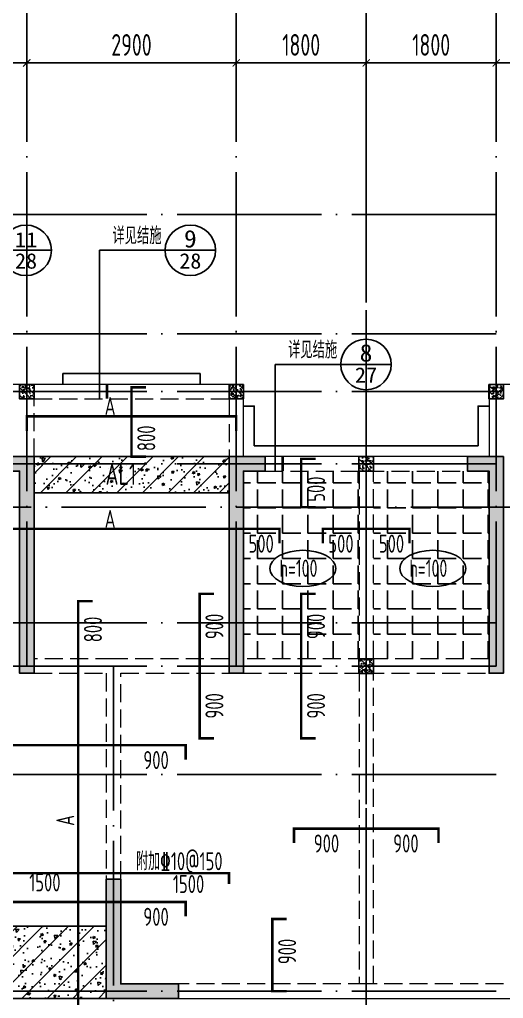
# Model space of a CAD drawing. Extents: x -1058961 to 23600, y -449123 to 2751847.
# Drawn here: x -311206 to -304506, y -187075 to -173524 of the extents above; entities that cross this region are included whole.
import ezdxf
from ezdxf.enums import TextEntityAlignment as Align

# ---------------------------------------------------------------- set-up
doc = ezdxf.new("R2010")
doc.units = 0
doc.header["$LTSCALE"] = 1000
for name, pattern in [('CENTER', [8, 5, -1, 1, -1]), ('DASH', [0.35, 0.25, -0.1]), ('DOTE', [2.42, 2, -0.2, 0.02, -0.2])]:
    doc.linetypes.add(name, pattern=pattern)
doc.layers.get('0').update_dxf_attribs({"linetype": 'CONTINUOUS'})
doc.layers.get('DEFPOINTS').update_dxf_attribs({"linetype": 'CONTINUOUS'})
for name, color, linetype in [('A-AXIS', 1, 'CONTINUOUS'), ('A-DOTE', 10, 'DOTE'), ('BEAM', 4, 'DASH'), ('DIM_IDEN', 67, 'CONTINUOUS'), ('PUB_TEXT', 2, 'CONTINUOUS'), ('ROOF', 183, 'CONTINUOUS'), ('S-B板填充', 251, 'CONTINUOUS'), ('S-B板标注', 3, 'CONTINUOUS'), ('S-B板配筋', 6, 'CONTINUOUS'), ('S-B板配筋号', 7, 'CONTINUOUS'), ('S-L主梁线', 4, 'DASH'), ('S-Q墙填充', 252, 'CONTINUOUS'), ('S-Q墙实线', 6, 'CONTINUOUS'), ('S-Y一般标注', 3, 'CONTINUOUS'), ('S-构造柱', 212, 'CONTINUOUS'), ('TEXT', 2, 'CONTINUOUS'), ('THIN', 7, 'CONTINUOUS'), ('看线', 251, 'CONTINUOUS')]:
    doc.layers.add(name, color=color, linetype=linetype)
doc.layers.add('配箍校核', color=34, linetype='CONTINUOUS', plot=False)
doc.styles.add('_TCH_AXIS', font='COMPLEX', dxfattribs={"bigfont": 'GBCBIG'})
doc.styles.add('_TCH_LABEL', font='simhei.ttf')
doc.styles.add('TSSD_DIMENSION', font='Tssdeng.shx', dxfattribs={"width": 0.7, "bigfont": 'tssdchn.shx'})
doc.styles.add('TSSD_REIN', font='tssdeng.shx', dxfattribs={"width": 0.7, "height": 300, "bigfont": 'tssdchn.shx'})
doc.dimstyles.new('TSSD_100_100', dxfattribs={"dimtxt": 300, "dimasz": 100, "dimexe": 100, "dimexo": 250, "dimgap": 100, "dimtad": 1, "dimdec": 0, "dimzin": 0, "dimdsep": 46, "dimtxsty": 'TSSD_DIMENSION', "dimblk": 'ARCHTICK', "dimcen": 0, "dimdle": 100, "dimclrt": 7, "dimadec": 0, "dimazin": 0, "dimtfac": 1, "dimtdec": 0, "dimtix": 1, "dimtmove": 2, "dimatfit": 3, "dimldrblk": 'ARCHTICK', "dimfxl": 0, "dimtolj": 1, "dimtzin": 0, "dimarcsym": 0})

# ---------------------------------------------------------------- blocks, each defined once
blk = doc.blocks.new('_ArchTick')
at = {"color": 0, "linetype": 'ByBlock', "const_width": 0.15}
blk.add_lwpolyline([(-0.5, -0.5), (0.5, 0.5)], dxfattribs=at)
blk = doc.blocks.new('*D1070')
at = {"layer": 'DEFPOINTS', "color": 0}
for p in [(24900, 19250), (23100, 18250), (24900, 18250)]:
    blk.add_point(p, dxfattribs=at)
at = {"layer": 'S-Y一般标注', "color": 0, "lineweight": -2}
for p, q in [((23000, 19250), (25000, 19250)), ((23100, 18500), (23100, 19350)), ((24900, 18500), (24900, 19350))]:
    blk.add_line(p, q, dxfattribs=at)
at = {"layer": 'S-Y一般标注', "color": 0, "lineweight": -2, "xscale": 100, "yscale": 100, "zscale": 100, "rotation": 180}
blk.add_blockref('_ArchTick', (23100, 19250), dxfattribs=at)
at = {"layer": 'S-Y一般标注', "color": 0, "lineweight": -2, "xscale": 100, "yscale": 100, "zscale": 100}
blk.add_blockref('_ArchTick', (24900, 19250), dxfattribs=at)
at = {"layer": 'S-Y一般标注', "color": 7, "insert": (24000, 19500), "char_height": 300, "attachment_point": 5, "style": 'TSSD_DIMENSION'}
blk.add_mtext('\\A1;1800', dxfattribs=at)
blk = doc.blocks.new('*D1071')
at = {"layer": 'DEFPOINTS', "color": 0}
for p in [(27800, 19250), (24900, 18250), (27800, 18250)]:
    blk.add_point(p, dxfattribs=at)
at = {"layer": 'S-Y一般标注', "color": 0, "lineweight": -2}
for p, q in [((24800, 19250), (27900, 19250)), ((24900, 18500), (24900, 19350)), ((27800, 18500), (27800, 19350))]:
    blk.add_line(p, q, dxfattribs=at)
at = {"layer": 'S-Y一般标注', "color": 0, "lineweight": -2, "xscale": 100, "yscale": 100, "zscale": 100, "rotation": 180}
blk.add_blockref('_ArchTick', (24900, 19250), dxfattribs=at)
at = {"layer": 'S-Y一般标注', "color": 0, "lineweight": -2, "xscale": 100, "yscale": 100, "zscale": 100}
blk.add_blockref('_ArchTick', (27800, 19250), dxfattribs=at)
at = {"layer": 'S-Y一般标注', "color": 7, "insert": (26350, 19500), "char_height": 300, "attachment_point": 5, "style": 'TSSD_DIMENSION'}
blk.add_mtext('\\A1;2900', dxfattribs=at)
blk = doc.blocks.new('*D1072')
at = {"layer": 'DEFPOINTS', "color": 0}
for p in [(29600, 19250), (27800, 18250), (29600, 18250)]:
    blk.add_point(p, dxfattribs=at)
at = {"layer": 'S-Y一般标注', "color": 0, "lineweight": -2}
for p, q in [((27700, 19250), (29700, 19250)), ((27800, 18500), (27800, 19350)), ((29600, 18500), (29600, 19350))]:
    blk.add_line(p, q, dxfattribs=at)
at = {"layer": 'S-Y一般标注', "color": 0, "lineweight": -2, "xscale": 100, "yscale": 100, "zscale": 100, "rotation": 180}
blk.add_blockref('_ArchTick', (27800, 19250), dxfattribs=at)
at = {"layer": 'S-Y一般标注', "color": 0, "lineweight": -2, "xscale": 100, "yscale": 100, "zscale": 100}
blk.add_blockref('_ArchTick', (29600, 19250), dxfattribs=at)
at = {"layer": 'S-Y一般标注', "color": 7, "insert": (28700, 19500), "char_height": 300, "attachment_point": 5, "style": 'TSSD_DIMENSION'}
blk.add_mtext('\\A1;1800', dxfattribs=at)
blk = doc.blocks.new('*D1073')
at = {"layer": 'DEFPOINTS', "color": 0}
for p in [(31400, 19250), (29600, 18250), (31400, 18250)]:
    blk.add_point(p, dxfattribs=at)
at = {"layer": 'S-Y一般标注', "color": 0, "lineweight": -2}
for p, q in [((29500, 19250), (31500, 19250)), ((29600, 18500), (29600, 19350)), ((31400, 18500), (31400, 19350))]:
    blk.add_line(p, q, dxfattribs=at)
at = {"layer": 'S-Y一般标注', "color": 0, "lineweight": -2, "xscale": 100, "yscale": 100, "zscale": 100, "rotation": 180}
blk.add_blockref('_ArchTick', (29600, 19250), dxfattribs=at)
at = {"layer": 'S-Y一般标注', "color": 0, "lineweight": -2, "xscale": 100, "yscale": 100, "zscale": 100}
blk.add_blockref('_ArchTick', (31400, 19250), dxfattribs=at)
at = {"layer": 'S-Y一般标注', "color": 7, "insert": (30500, 19500), "char_height": 300, "attachment_point": 5, "style": 'TSSD_DIMENSION'}
blk.add_mtext('\\A1;1800', dxfattribs=at)
blk = doc.blocks.new('*D1074')
at = {"layer": 'DEFPOINTS', "color": 0}
for p in [(34300, 19250), (31400, 18250), (34300, 18250)]:
    blk.add_point(p, dxfattribs=at)
at = {"layer": 'S-Y一般标注', "color": 0, "lineweight": -2}
for p, q in [((31300, 19250), (34400, 19250)), ((31400, 18500), (31400, 19350)), ((34300, 18500), (34300, 19350))]:
    blk.add_line(p, q, dxfattribs=at)
at = {"layer": 'S-Y一般标注', "color": 0, "lineweight": -2, "xscale": 100, "yscale": 100, "zscale": 100, "rotation": 180}
blk.add_blockref('_ArchTick', (31400, 19250), dxfattribs=at)
at = {"layer": 'S-Y一般标注', "color": 0, "lineweight": -2, "xscale": 100, "yscale": 100, "zscale": 100}
blk.add_blockref('_ArchTick', (34300, 19250), dxfattribs=at)
at = {"layer": 'S-Y一般标注', "color": 7, "insert": (32850, 19500), "char_height": 300, "attachment_point": 5, "style": 'TSSD_DIMENSION'}
blk.add_mtext('\\A1;2900', dxfattribs=at)
blk = doc.blocks.new('20210729.03504727')
at = {"layer": '看线', "color": 202, "ltscale": 0.5}
for points in [[(22200, 10800), (22200, 10950), (20300, 10950), (20300, 10800)], [(22800, 10500), (22950, 10500), (22950, 9950), (24500, 9950)], [(26200, 10500), (26050, 10500), (26050, 9950), (24500, 9950)]]:
    blk.add_lwpolyline(points, dxfattribs=at)
blk = doc.blocks.new('20210807.15312446')
at = {"layer": 'S-Q墙填充'}
h = blk.add_hatch(color=252, dxfattribs=at)
h.dxf.hatch_style = 1
h.paths.add_polyline_path([(81416, 66140), (80866, 66140), (80866, 65940), (81216, 65940), (81216, 63140), (81416, 63140)])
h = blk.add_hatch(color=252, dxfattribs=at)
h.dxf.hatch_style = 1
h.paths.add_polyline_path([(84116, 66140), (84116, 63140), (84316, 63140), (84316, 65940), (84616, 65940), (84616, 66140)])
h = blk.add_hatch(color=252, dxfattribs=at)
h.dxf.hatch_style = 1
h.paths.add_polyline_path([(87916, 66140), (87416, 66140), (87416, 65940), (87716, 65940), (87716, 63140), (87916, 63140)])
h = blk.add_hatch(color=252, dxfattribs=at)
h.dxf.hatch_style = 1
h.paths.add_polyline_path([(82416, 58640), (83316, 58640), (83416, 58640), (83416, 58840), (83316, 58840), (82616, 58840), (82616, 60290), (82416, 60290)])
at = {"layer": 'S-L主梁线', "linetype": 'ByBlock', "lineweight": 18}
for p, q in [((81316, 67140), (79516, 67140)), ((84316, 67140), (81316, 67140)), ((84316, 66140), (84316, 67140)), ((87716, 67140), (87716, 66140)), ((90716, 67140), (87716, 67140)), ((86016, 66140), (84616, 66140)), ((87416, 66140), (86016, 66140)), ((83416, 58640), (86016, 58640)), ((86016, 58640), (88616, 58640))]:
    blk.add_line(p, q, dxfattribs=at)
at = {"layer": 'S-L主梁线', "linetype": 'DASH', "lineweight": 18}
for p, q in [((81416, 66940), (84116, 66940)), ((81416, 66140), (81416, 66940)), ((84116, 66940), (84116, 66140)), ((84616, 65940), (86016, 65940)), ((85916, 65940), (85916, 63340)), ((86016, 65940), (87416, 65940)), ((86116, 63340), (86116, 65940)), ((82516, 63340), (81416, 63340)), ((84116, 63340), (82516, 63340)), ((86016, 63340), (84316, 63340)), ((87716, 63340), (86016, 63340)), ((81416, 63140), (82416, 63140)), ((82416, 63140), (82416, 60290)), ((82616, 63140), (84116, 63140)), ((82616, 60290), (82616, 63140)), ((84316, 63140), (86016, 63140)), ((85916, 63140), (85916, 58840)), ((86016, 63140), (87716, 63140)), ((86116, 58840), (86116, 63140)), ((86016, 58840), (83416, 58840)), ((88616, 58840), (86016, 58840))]:
    blk.add_line(p, q, dxfattribs=at)
at = {"layer": 'S-Q墙实线'}
for points in [[(81416, 66140), (80866, 66140), (80866, 65940), (81216, 65940), (81216, 63140), (81416, 63140)], [(84116, 66140), (84116, 63140), (84316, 63140), (84316, 65940), (84616, 65940), (84616, 66140)], [(87916, 66140), (87416, 66140), (87416, 65940), (87716, 65940), (87716, 63140), (87916, 63140)], [(82416, 58640), (83316, 58640), (83416, 58640), (83416, 58840), (83316, 58840), (82616, 58840), (82616, 60290), (82416, 60290)]]:
    blk.add_lwpolyline(points, close=True, dxfattribs=at)
blk = doc.blocks.new('20210730.02141516')
at = {"layer": 'S-构造柱'}
h = blk.add_hatch(dxfattribs=at)
h.set_pattern_fill('ARMORED', color=256, scale=15, angle=-90, style=0)
h.set_pattern_definition([(320, (-154189.41, 3278673.45), (-9.4128202, -107.5890274), [11.25, -123.75]), (265, (-154189.41, 3278673.45), (112.82882, 20.8127), [9, -99]), (10.4514, (-154190.19, 3278664.49), (103.4159313, -86.7764073), [9.5610285, -105.1713168]), (316.1842, (-154159.41, 3278673.45), (-24.827852, -160.0861573), [16.875, -185.625]), (6.6356, (-154161.48, 3278660.11), (146.117681, -140.199406), [14.341543, -157.75695]), (261.1842, (-154159.41, 3278673.45), (146.11779, -140.199292), [13.5, -148.5]), (291, (-154166.91, 3278658.45), (-60.3928336, -89.5360578), [11.25, -123.75]), (236, (-154166.91, 3278658.45), (108.7725068, -36.4972998), [9, -99]), (341.4514, (-154171.94, 3278650.99), (48.3795745, -126.0333943), [9.5610285, -105.1713168]), (307.5, (-154189.41, 3278673.454), (49.93407807, -1.8239783), [0, -97.8, 0, -100.5, 0, -99.375]), (277.5, (-154189.41, 3278673.454), (59.1617568, -39.4604306), [0, -57.3, 0, -95.55, 0, -37.875]), (237.5, (-154189.41, 3278706.904), (-3.38323076, -80.07336543), [0, -37.5, 0, -117, 0, -155.25]), (227.5, (-154189.41, 3278721.904), (15.0157473, -87.4779254), [0, -48.75, 0, -77.7, 0, -110.25]), (315, (-154189.41, 3278673.454), (53.0330086, 53.0330086), [])])
h.paths.add_polyline_path([(200, 200), (200, 0), (0, 0), (0, 200)])
blk.add_lwpolyline([(200, 200), (200, 0), (0, 0), (0, 200)], close=True, dxfattribs=at)
blk = doc.blocks.new('20210809.18285270')
at = {"layer": 'ROOF'}
for p in [(20300, 10100), (23200, 10100), (25000, 9100), (25000, 6300)]:
    blk.add_blockref('20210730.02141516', p, dxfattribs=at)
at = {"layer": 'ROOF', "xscale": -1, "rotation": 4.61764226855621e-08}
blk.add_blockref('20210730.02141516', (27000, 10100), dxfattribs=at)
blk = doc.blocks.new('20210811.10050802')
at = {"layer": 'DIM_IDEN'}
for p, q in [((20987, 14161), (20287, 14161)), ((21653, 14161), (22562, 14161)), ((21653, 12105), (21653, 14161)), ((23262, 14161), (22562, 14161)), ((24085, 12581), (24994, 12581)), ((24085, 11105), (24085, 12581)), ((25694, 12581), (24994, 12581))]:
    blk.add_line(p, q, dxfattribs=at)
at = {"layer": 'DIM_IDEN', "const_width": 35}
for points in [[(21758, 12105), (21758, 12305)], [(24190, 11105), (24190, 11305)]]:
    blk.add_lwpolyline(points, dxfattribs=at)
at = {"layer": 'DIM_IDEN'}
for centre in [(20637, 14161), (22912, 14161), (25344, 12581)]:
    blk.add_circle(centre, 350, dxfattribs=at)
at = {"layer": 'PUB_TEXT', "style": '_TCH_AXIS'}
for p in [(21833, 14245), (24265, 12665)]:
    blk.add_text('详见结施', height=236.3, dxfattribs=at).set_placement(p)
at = {"layer": 'PUB_TEXT', "style": '_TCH_LABEL'}
for s, height, width, p, p2 in [('11', 210.8, 1.034884, (20480, 14202), (20794, 14202)), ('9', 242, 1.011364, (22824, 14200), (23000, 14200)), ('28', 213.8, 0.988889, (20485, 13907), (20789, 13907)), ('28', 213.8, 0.988889, (22760, 13907), (23064, 13907)), ('8', 242, 1.017143, (25256, 12620), (25433, 12620)), ('27', 212.3, 1.011364, (25190, 12328), (25499, 12328))]:
    blk.add_text(s, height=height, dxfattribs=dict(at, width=width)).set_placement(p, p2, align=Align.FIT)
blk = doc.blocks.new('20210726.16395156')
at = {"layer": 'A-AXIS'}
for p, q in [((24900, 18249.9), (24900, 21049.9)), ((27800, 18249.9), (27800, 21049.9)), ((29600, 18249.9), (29600, 21049.9)), ((31400, 18249.9), (31400, 21049.9))]:
    blk.add_line(p, q, dxfattribs=at)
at = {"layer": 'A-DOTE'}
for p, q in [((24900, 10900), (24900, 18249.9)), ((27800, 10900), (27800, 18249.9)), ((29600, 18249.9), (29600, 3600)), ((31400, 10900), (31400, 18249.9)), ((55600, 17150), (3600, 17150)), ((55600, 15500), (3600, 15500)), ((55600, 14700), (3600, 14700)), ((55600, 13700), (3600, 13700)), ((3600, 13100.3), (55600, 13100.3)), ((55600, 11500), (3600, 11500)), ((55600, 10900), (3600, 10900)), ((26100, 10900), (26100, 3600)), ((55600, 9400), (3600, 9400)), ((55600, 6400), (3600, 6400))]:
    blk.add_line(p, q, dxfattribs=at)
at = {"layer": 'S-Y一般标注'}
for base, p1, p2, picture, middle in [((24900, 19249.9), (23100, 18249.9), (24900, 18249.9), '*D1070', (24000, 19499.9)), ((27800, 19249.9), (24900, 18249.9), (27800, 18249.9), '*D1071', (26350, 19499.9)), ((29600, 19249.9), (27800, 18249.9), (29600, 18249.9), '*D1072', (28700, 19499.9)), ((31400, 19249.9), (29600, 18249.9), (31400, 18249.9), '*D1073', (30500, 19499.9)), ((34300, 19249.9), (31400, 18249.9), (34300, 18249.9), '*D1074', (32850, 19499.9))]:
    dim = blk.add_linear_dim(base=base, p1=p1, p2=p2, dimstyle='TSSD_100_100', dxfattribs=at)
    dim.commit()
    dim.dimension.update_dxf_attribs({"geometry": picture, "text_midpoint": middle})

msp = doc.modelspace()

# ---------------------------------------------------------------- hatches: boundary and pattern name
at = {"layer": 'BEAM', "linetype": 'ByBlock'}
h = msp.add_hatch(dxfattribs=at)
h.set_pattern_fill('ARMORED', color=252, scale=50, angle=180, style=0)
h.set_pattern_definition([(230, (-528777.37, 1734346.8), (-358.63009, 31.376067), [37.5, -412.5]), (175, (-528777.37, 1734346.8), (69.37567, -376.09607), [30, -330]), (280.4514, (-528807.26, 1734349.4), (-289.25469, -344.71977), [31.870095, -350.571056]), (226.1842, (-528777.37, 1734246.8), (-533.62052, 82.75951), [56.25, -618.75]), (276.6356, (-528821.84, 1734253.7), (-467.33135, -487.05894), [47.80514, -525.8565]), (171.1842, (-528777.4, 1734246.8), (-467.33097, -487.0593), [45, -495]), (201, (-528827.37, 1734271.8), (-298.453526, 201.309445), [37.5, -412.5]), (146, (-528827.37, 1734271.8), (-121.657666, -362.57502), [30, -330]), (251.4514, (-528852.25, 1734288.56), (-420.111314, -161.26525), [31.870095, -350.571056]), (217.5, (-528777.37, 1734346.79), (-6.079928, -166.446927), [0, -326, 0, -335, 0, -331.25]), (187.5, (-528777.37, 1734346.79), (-131.534769, -197.205856), [0, -191, 0, -318.5, 0, -126.25]), (147.5, (-528665.87, 1734346.79), (-266.911218, 11.277436), [0, -125, 0, -390, 0, -517.5]), (137.5, (-528615.87, 1734346.79), (-291.593085, -50.05249), [0, -162.5, 0, -259, 0, -367.5]), (225, (-528777.37, 1734346.79), (176.776695, -176.776695), [])])
h.paths.add_polyline_path([(-308306.24, -180074.52), (-311006.24, -180074.51), (-311006.24, -179574.51), (-308306.24, -179574.52)])
h = msp.add_hatch(dxfattribs=at)
h.set_pattern_fill('ARMORED', color=252, scale=50, angle=180, style=0)
h.set_pattern_definition([(230, (-533277.4, 1727346.8), (-358.63009, 31.376067), [37.5, -412.5]), (175, (-533277.4, 1727346.8), (69.37567, -376.09607), [30, -330]), (280.4514, (-533307.3, 1727349.4), (-289.25469, -344.71977), [31.870095, -350.571056]), (226.1842, (-533277.4, 1727246.8), (-533.62052, 82.75951), [56.25, -618.75]), (276.6356, (-533321.87, 1727253.7), (-467.33135, -487.05894), [47.80514, -525.8565]), (171.1842, (-533277.4, 1727246.8), (-467.33097, -487.0593), [45, -495]), (201, (-533327.4, 1727271.8), (-298.453526, 201.309445), [37.5, -412.5]), (146, (-533327.4, 1727271.8), (-121.657666, -362.57502), [30, -330]), (251.4514, (-533352.27, 1727288.57), (-420.111314, -161.26525), [31.870095, -350.571056]), (217.5, (-533277.4, 1727346.8), (-6.079928, -166.446927), [0, -326, 0, -335, 0, -331.25]), (187.5, (-533277.4, 1727346.8), (-131.534769, -197.205856), [0, -191, 0, -318.5, 0, -126.25]), (147.5, (-533165.9, 1727346.8), (-266.911218, 11.277436), [0, -125, 0, -390, 0, -517.5]), (137.5, (-533115.9, 1727346.8), (-291.593085, -50.05249), [0, -162.5, 0, -259, 0, -367.5]), (225, (-533277.4, 1727346.8), (176.776695, -176.776695), [])])
h.paths.add_polyline_path([(-310006.27, -187074.51), (-315606.27, -187074.5), (-315606.27, -186074.5), (-310006.27, -186074.51)])
at = {"layer": 'S-B板填充'}
h = msp.add_hatch(dxfattribs=at)
h.set_pattern_fill('ANGLE', color=252, scale=50, style=0)
h.set_pattern_definition([(0, (-210472.3, -328018.4), (0, 349.25), [254, -95.25]), (90, (-210472.3, -328018.4), (-349.25, 2e-14), [254, -95.25])])
h.paths.add_polyline_path([(-308106.26, -179774.51), (-306506.24, -179774.51), (-306506.24, -182374.51), (-308106.26, -182374.51)])
h = msp.add_hatch(dxfattribs=at)
h.set_pattern_fill('ANGLE', color=252, scale=50, style=0)
h.set_pattern_definition([(0, (-208672.3, -328018.4), (0, 349.25), [254, -95.25]), (90, (-208672.3, -328018.4), (-349.25, 2e-14), [254, -95.25])])
h.paths.add_polyline_path([(-306306.23, -179774.51), (-304706.22, -179774.51), (-304706.22, -182374.51), (-306306.23, -182374.51)])

# ---------------------------------------------------------------- linework, layer by layer
at = {"layer": 'BEAM', "linetype": 'ByBlock'}
for points in [[(-308306.24, -180074.52), (-311006.24, -180074.51), (-311006.24, -179574.51), (-308306.24, -179574.52)], [(-310006.27, -187074.51), (-315606.27, -187074.5), (-315606.27, -186074.5), (-310006.27, -186074.51)]]:
    msp.add_lwpolyline(points, close=True, dxfattribs=at)
at = {"layer": 'S-B板标注'}
for centre in [(-307283.11, -181121.44), (-305485.16, -181121.44)]:
    msp.add_ellipse(centre, major_axis=(-457.33, 0), ratio=0.54724159, dxfattribs=at)
at = {"layer": 'S-B板配筋', "lineweight": 35, "const_width": 35}
for points in [[(-309456.24, -179574.51), (-309656.24, -179574.51), (-309656.24, -178614.51), (-309456.24, -178614.51)], [(-311106.23, -179217.69), (-311106.23, -179017.69), (-308206.23, -179017.69), (-308206.23, -179217.69)], [(-307106.24, -180274.52), (-307306.24, -180274.52), (-307306.24, -179604.52), (-307106.24, -179604.52)], [(-311706.24, -180774.51), (-311706.24, -180574.51), (-307606.24, -180574.51), (-307606.24, -180774.51)], [(-307006.24, -180774.51), (-307006.24, -180574.51), (-305806.24, -180574.51), (-305806.24, -180774.51)], [(-305806.22, -180774.51), (-305806.22, -180574.51), (-307006.22, -180574.51), (-307006.22, -180774.51)], [(-310195.07, -188774.35), (-310395.07, -188774.35), (-310395.07, -181574.51), (-310195.07, -181574.51)], [(-308513.12, -183474.51), (-308713.12, -183474.51), (-308713.12, -181474.51), (-308513.12, -181474.51)], [(-307106.24, -183474.51), (-307306.24, -183474.51), (-307306.24, -181474.51), (-307106.24, -181474.51)], [(-316306.24, -183769.56), (-316306.24, -183569.56), (-308906.24, -183569.56), (-308906.24, -183769.56)], [(-307406.24, -184924.51), (-307406.24, -184724.51), (-305406.24, -184724.51), (-305406.24, -184924.51)], [(-311506.16, -185490.49), (-311506.16, -185340.49), (-308306.16, -185340.49), (-308306.16, -185490.49)], [(-316606.24, -185939.29), (-316606.24, -185739.29), (-308906.24, -185739.29), (-308906.24, -185939.29)], [(-307506.24, -186974.51), (-307706.24, -186974.51), (-307706.24, -185974.51), (-307506.24, -185974.51)]]:
    msp.add_lwpolyline(points, dxfattribs=at)
at = {"layer": 'THIN', "linetype": 'CENTER'}
msp.add_line((-306406.23, -170441.73), (-306406.23, -194308.66), dxfattribs=at)

# ---------------------------------------------------------------- block references
msp.add_blockref('20210729.03504727', (-330906.25, -189374.52))
at = {"layer": 'A-DOTE'}
msp.add_blockref('20210726.16395156', (-336006.23, -193374.56), dxfattribs=at)
at = {"layer": 'PUB_TEXT'}
msp.add_blockref('20210811.10050802', (-331753.32, -190879.14), dxfattribs=at)
at = {"layer": 'S-Q墙填充'}
msp.add_blockref('20210807.15312446', (-392421.87, -245714.06), dxfattribs=at)
at = {"layer": '配箍校核'}
msp.add_blockref('20210809.18285270', (-331506.25, -188874.68), dxfattribs=at)

# ---------------------------------------------------------------- texts
at = {"layer": 'S-B板标注', "color": 7, "style": 'TSSD_REIN', "width": 0.7}
for p in [(-307607.8, -181239.58), (-305809.85, -181239.58)]:
    msp.add_text('h=100', height=240, dxfattribs=at).set_placement(p)
at = {"layer": 'S-B板配筋号', "color": 1, "style": 'TSSD_REIN', "width": 0.7}
for s, p in [('A', (-310028.1, -178998.12)), ('A', (-310028.1, -180560.83)), ('附加%%13210@150', (-309593.11, -185299.93))]:
    msp.add_text(s, height=250, dxfattribs=at).set_placement(p)
at = {"layer": 'S-B板配筋号', "style": 'TSSD_REIN', "width": 0.7}
for s, p in [('800', (-309576.24, -179320.32)), ('500', (-307226.24, -180024.52)), ('800', (-310315.07, -181966.67)), ('900', (-308633.12, -181924.51)), ('900', (-307226.24, -181924.51)), ('900', (-308633.12, -183024.51)), ('900', (-307226.24, -183024.51)), ('900', (-307626.24, -186424.51))]:
    msp.add_text(s, height=250, rotation=449.999992, dxfattribs=at).set_placement(p, align=Align.TOP_CENTER)
for s, p in [('500', (-307861.14, -180654.51)), ('500', (-306756.24, -180654.51)), ('500', (-306756.22, -180654.51)), ('500', (-306056.24, -180654.51)), ('500', (-306056.22, -180654.51)), ('900', (-309316.1, -183649.56)), ('900', (-306956.24, -184804.51)), ('900', (-305856.24, -184804.51)), ('1500', (-310855.82, -185343.52)), ('1500', (-308865.85, -185365.81)), ('900', (-309316.1, -185819.29))]:
    msp.add_text(s, height=250, dxfattribs=at).set_placement(p, align=Align.TOP_CENTER)
at = {"layer": 'S-B板配筋号', "color": 1, "style": 'TSSD_REIN', "width": 0.7}
msp.add_text('A', height=250, rotation=449.999992, dxfattribs=at).set_placement((-310449.43, -184685.49))
at = {"layer": 'TEXT', "color": 1, "style": 'TSSD_REIN', "width": 0.7}
msp.add_text('AL1', height=300, dxfattribs=at).set_placement((-309591.58, -179965.13, 0), align=Align.RIGHT)

doc.saveas('drawing.dxf')
